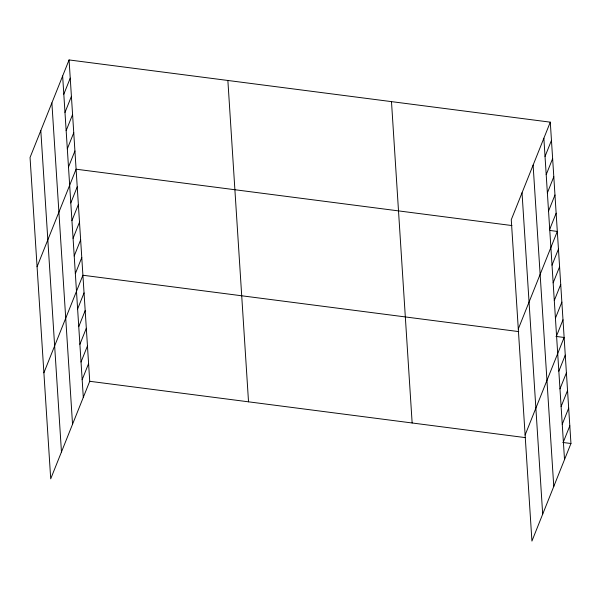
<?xml version="1.0" encoding="UTF-8"?>
<svg xmlns="http://www.w3.org/2000/svg" width="601" height="601" viewBox="0 0 601 601"><rect width="100%" height="100%" fill="white"/><g stroke="black" fill="none" stroke-linecap="round" stroke-linejoin="round"><path stroke-width="0.9" d="M69.07 59.935L30.05 157.485L50.709 478.839L89.729 381.289L69.07 59.935L550.291 122.161L570.95 443.515L531.93 541.065L511.271 219.711L550.291 122.161M63.811 94.214L70.234 78.145M64.983 112.425L71.406 96.355M66.155 130.635L72.578 114.566M67.32 148.845L73.75 132.776M68.491 167.055L74.922 150.986M37.074 266.746L76.094 169.197L511.939 225.555M70.798 202.943L77.228 186.873M71.94 220.62L78.363 204.55M73.074 238.289L79.497 222.22M74.208 255.966L80.639 239.897M75.343 273.643L81.774 257.574M43.888 372.793L82.908 275.243L518.761 331.602M77.619 308.989L84.042 292.92M78.754 326.666L85.184 310.597M79.888 344.335L86.319 328.266M81.022 362.012L87.453 345.943M82.164 379.689L88.587 363.62M545.032 156.44L551.463 140.371M546.204 174.651L552.635 158.581M547.376 192.861L553.806 176.792M548.548 211.071L554.971 195.002M549.72 229.281L556.143 213.212M518.295 328.972L557.315 231.423L550.058 230.483M552.026 265.161L558.449 249.092M553.16 282.838L559.591 266.769M554.295 300.515L560.725 284.446M555.429 318.184L561.86 302.115M556.571 335.861L562.994 319.792M525.116 435.019L564.136 337.469L555.963 336.41M558.84 371.208L565.271 355.138M559.974 388.885L566.405 372.815M561.116 406.561L567.539 390.492M562.251 424.231L568.681 408.162M563.385 441.908L569.816 425.839M89.729 381.289L525.574 437.648M562.784 442.456L570.95 443.515M543.86 138.23L564.519 459.585M533.11 165.117L553.769 486.472M522.029 192.823L542.688 514.171M391.484 101.629L412.143 422.976M227.869 80.474L248.529 401.821M62.639 76.011L83.299 397.359M51.881 102.899L72.541 424.246M40.808 130.597L61.46 451.952"/></g></svg>
